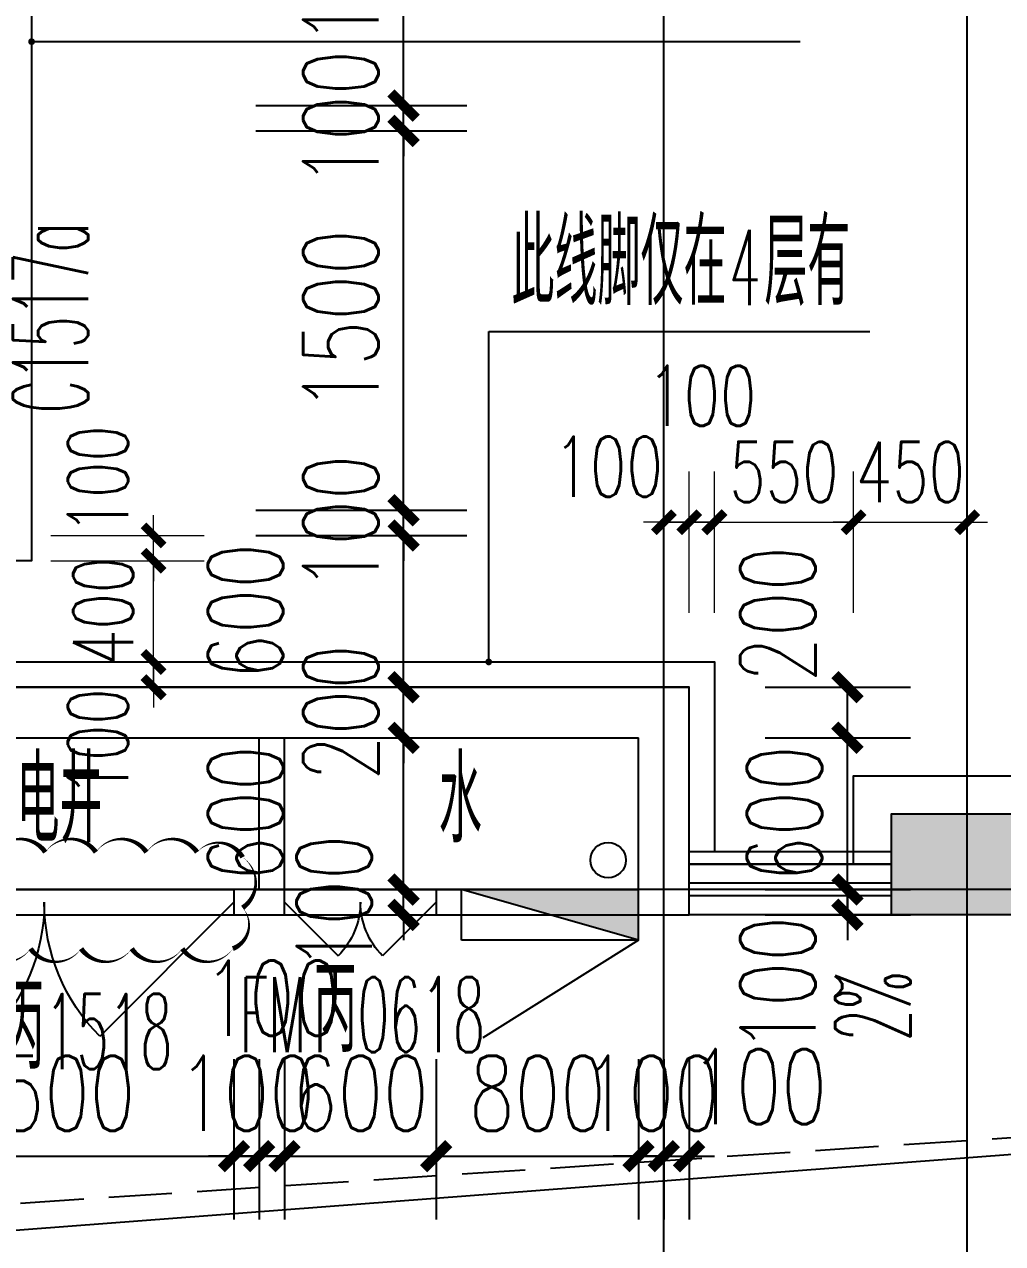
# Model space of a CAD drawing. Extents: x -129588 to 17450, y 1144 to 109436.
# Drawn here: x -36442 to -32574, y 87998 to 92819 of the extents above; entities that cross this region are included whole.
import ezdxf

# ---------------------------------------------------------------- set-up
doc = ezdxf.new("R2010")
doc.units = 0
doc.header["$LTSCALE"] = 1000
doc.header["$MEASUREMENT"] = 0
doc.linetypes.add('DASH', pattern=[0.35, 0.25, -0.1])
for name, color, linetype in [('-消防立管', 1, 'Continuous'), ('A-外装饰线脚', 7, 'Continuous'), ('A-洞口', 105, 'Continuous'), ('A-疏散距离', 105, 'DASH'), ('A-第三道尺寸线', 105, 'Continuous'), ('A-线脚看线', 9, 'Continuous'), ('AE-FLOR', 151, 'Continuous'), ('DIM_LEAD', 3, 'Continuous'), ('DIM_SYMB', 3, 'Continuous'), ('DOOR_FIRE', 4, 'Continuous'), ('DOOR_FIRE_TEXT', 7, 'Continuous'), ('DOTE', 16, 'Continuous'), ('LABEL_PM', 7, 'Continuous'), ('PUB_HATCH', 8, 'Continuous'), ('PUB_TEXT', 7, 'Continuous'), ('WALL', 2, 'Continuous'), ('WINDOW', 4, 'Continuous'), ('WINDOW_TEXT', 7, 'Continuous'), ('ys', 154, 'Continuous'), ('剪力墙', 6, 'Continuous'), ('栏杆', 142, 'Continuous')]:
    doc.layers.add(name, color=color, linetype=linetype)
for name, color, linetype, plot in [('A-area(算全面积)', 21, 'Continuous', False), ('A-area(算半面积)', 23, 'Continuous', False), ('Q20160530修改', 20, 'Continuous', False)]:
    doc.layers.add(name, color=color, linetype=linetype, plot=plot)
doc.layers.add('A-第四道尺寸线(线脚尺寸)', color=105, linetype='Continuous', lineweight=5)
doc.styles.add('_TCH_DIM', font='SIMPLEX.shx', dxfattribs={"width": 0.7, "bigfont": 'GBCBIG.shx'})
doc.styles.add('_TCH_DIM_T3', font='SIMPLEX.shx', dxfattribs={"width": 0.705882, "bigfont": 'GBCBIG.shx'})
doc.styles.add('_TCH_WINDOW', font='SIMPLEX.shx', dxfattribs={"width": 0.7, "height": 3.5, "bigfont": 'GBCBIG.shx'})
doc.styles.get("Standard").update_dxf_attribs({"font": 'gbenor.shx', "width": 0.7, "bigfont": 'gbcbig.shx'})
doc.dimstyles.new('_TCH_ARCH&&100', dxfattribs={"dimtxt": 297.5, "dimasz": 100, "dimexe": 250, "dimexo": 300, "dimgap": 100, "dimtad": 1, "dimdec": 0, "dimzin": 0, "dimdsep": 46, "dimtxsty": '_TCH_DIM_T3', "dimblk": 'ARCHTICK', "dimcen": 0.09, "dimclrt": 7, "dimazin": 2, "dimtfac": 1, "dimtdec": 0, "dimtix": 1, "dimtmove": 2, "dimatfit": 3, "dimfxl": 0, "dimtolj": 1, "dimtzin": 0, "dimarcsym": 0})
doc.dimstyles.new('_TCH_ARCH&&80', dxfattribs={"dimtxt": 238, "dimasz": 80, "dimexe": 200, "dimexo": 240, "dimgap": 80, "dimtad": 1, "dimdec": 0, "dimzin": 0, "dimdsep": 46, "dimtxsty": '_TCH_DIM_T3', "dimblk": 'ARCHTICK', "dimcen": 0.09, "dimclrt": 7, "dimazin": 2, "dimtfac": 1, "dimtdec": 0, "dimtix": 1, "dimtmove": 2, "dimatfit": 3, "dimfxl": 0, "dimtolj": 1, "dimtzin": 0, "dimarcsym": 0})

# ---------------------------------------------------------------- blocks, each defined once
blk = doc.blocks.new('zhouxianssceng0329')
at = {"layer": 'DOTE'}
for p, q in [((-33913.7, 132089.9), (-33913.7, 156469.4)), ((-32713.7, 146898.2), (-32713.7, 156469.4)), ((5501.3, 148798.2), (-44988.6, 148798.2))]:
    blk.add_line(p, q, dxfattribs=at)
blk = doc.blocks.new('jgjlq030328')
at = {"layer": 'PUB_HATCH'}
blk.add_hatch(color=256, dxfattribs=at).paths.add_polyline_path([(-279335, 22611.9), (-278735, 22611.9), (-278735, 22211.9), (-279335, 22211.9)])
at = {"layer": '剪力墙'}
blk.add_lwpolyline([(-279335, 22611.9), (-278735, 22611.9), (-278735, 22211.9), (-279335, 22211.9)], close=True, dxfattribs=at)
blk.add_lwpolyline([(-279135, 22211.9), (-279135, 22211.9)], dxfattribs=at)
blk = doc.blocks.new('$TCHSYS$WIN2D')
for p, q in [((-0.5, 0.5), (0.5, 0.5)), ((-0.5, 0.5), (-0.5, -0.5)), ((0.5, 0.5), (0.5, -0.5)), ((0.5, 0.1667), (-0.5, 0.1667)), ((0.5, -0.1667), (-0.5, -0.1667)), ((-0.5, -0.5), (0.5, -0.5))]:
    blk.add_line(p, q)
blk = doc.blocks.new('a1HUXING0323')
at = {"layer": 'WINDOW'}
ref = blk.add_blockref('$TCHSYS$WIN2D', (23609.3, 177084.8), dxfattribs=dict(at, xscale=1500, yscale=200, zscale=1500, rotation=90))
ref.add_attrib('A', 'C1517a', (24133, 176717.3), dxfattribs={"layer": 'WINDOW_TEXT', "height": 297.5, "rotation": 90, "style": '_TCH_WINDOW', "width": 0.494118})
blk = doc.blocks.new('ssxianjiao0329')
at = {"layer": 'A-线脚看线'}
blk.add_lwpolyline([(-33813.7, 148948.2), (-33013.7, 148948.2)], dxfattribs=at)
blk = doc.blocks.new('$DorLib2D$00000116')
at = {"color": 0}
for p, q in [((-0.5, 0), (-0.1464, 0.3536)), ((0.5, 0), (0.1464, 0.3536))]:
    blk.add_line(p, q, dxfattribs=at)
for centre, start, end in [((-0.5, 0), 0, 45), ((0.5, 0), 135, 180)]:
    blk.add_arc(centre, 0.5, start, end, dxfattribs=at)
blk = doc.blocks.new('youceshujing0329')
at = {"layer": 'A-洞口'}
for points in [[(-37213.7, 22682.6), (-36913.7, 22682.6), (-36913.7, 22182.6), (-37213.7, 22182.6)], [(-36813.7, 22682.6), (-36813.7, 22432.6), (-36563.7, 22432.6), (-36563.7, 22682.6)]]:
    blk.add_lwpolyline(points, close=True, dxfattribs=at)
for points in [[(-36913.7, 22682.6), (-37158.2, 22620.6), (-37213.7, 22182.6)], [(-36563.7, 22682.6), (-36761, 22628.3), (-36813.7, 22432.6)]]:
    blk.add_lwpolyline(points, dxfattribs=at)
at = {"layer": 'DOOR_FIRE'}
for p, q in [((-37113.7, 22082.6), (-35613.7, 22082.6)), ((-35413.7, 22082.6), (-34813.7, 22082.6)), ((-37113.7, 21982.6), (-35613.7, 21982.6)), ((-35413.7, 21982.6), (-34813.7, 21982.6))]:
    blk.add_line(p, q, dxfattribs=at)
at = {"layer": 'WALL'}
for p, q in [((-37413.7, 22882.6), (-35413.7, 22882.6)), ((-37413.7, 21982.6), (-37413.7, 22882.6)), ((-35413.7, 22882.6), (-33813.7, 22882.6)), ((-33813.7, 21982.6), (-33813.7, 22882.6)), ((-37213.7, 22682.6), (-35513.7, 22682.6)), ((-37213.7, 22082.6), (-37213.7, 22682.6)), ((-35513.7, 22082.6), (-35513.7, 22682.6)), ((-35413.7, 22082.6), (-35413.7, 22682.6)), ((-35413.7, 22682.6), (-34013.7, 22682.6)), ((-34013.7, 22082.6), (-34013.7, 22682.6)), ((-37113.7, 22082.6), (-37213.7, 22082.6)), ((-37113.7, 21982.6), (-37113.7, 22082.6)), ((-35513.7, 22082.6), (-35613.7, 22082.6)), ((-35613.7, 22082.6), (-35613.7, 21982.6)), ((-35413.7, 21982.6), (-35413.7, 22082.6)), ((-34013.7, 22082.6), (-34813.7, 22082.6)), ((-34813.7, 22082.6), (-34813.7, 21982.6)), ((-37413.7, 21982.6), (-37113.7, 21982.6)), ((-35613.7, 21982.6), (-35413.7, 21982.6)), ((-34813.7, 21982.6), (-33813.7, 21982.6))]:
    blk.add_line(p, q, dxfattribs=at)
at = {"layer": 'DOOR_FIRE', "zscale": 100}
for p, xscale, yscale in [((-36363.7, 22032.6), 1500, -1500), ((-35113.7, 22032.6), 600, -600)]:
    blk.add_blockref('$DorLib2D$00000116', p, dxfattribs=dict(at, xscale=xscale, yscale=yscale))
at = {"layer": 'DOOR_FIRE_TEXT', "style": '_TCH_WINDOW'}
for s, height, width, p in [('丙', 337.6, 0.7, (-35297.7, 21439)), ('丙', 337.6, 0.7, (-36533.7, 21372.6)), ('FM', 297.5, 0.494118, (-35591.7, 21439)), ('0618', 297.5, 0.494118, (-35125.7, 21439)), ('FM', 297.5, 0.494118, (-36827.7, 21372.6)), ('1518', 297.5, 0.494118, (-36361.7, 21372.6))]:
    blk.add_text(s, height=height, dxfattribs=dict(at, width=width)).set_placement(p)
at = {"layer": 'PUB_TEXT', "width": 0.7}
for s, height, p in [('强电井', 337.59, (-36644, 22269.3)), ('水', 337.6, (-34803.6, 22269.3))]:
    blk.add_text(s, height=height, dxfattribs=at).set_placement(p)
blk = doc.blocks.new('3-122')
at = {"layer": 'AE-FLOR'}
for points in [[(-154772, 89498.2), (-155572, 89498.2)], [(-154772, 89298.2), (-155572, 89298.2)]]:
    blk.add_lwpolyline(points, dxfattribs=at)
at = {"layer": '栏杆'}
for points in [[(-154772, 89423.2), (-155572, 89423.2)], [(-154772, 89373.2), (-155572, 89373.2)]]:
    blk.add_lwpolyline(points, dxfattribs=at)
blk = doc.blocks.new('_ArchTick')
at = {"color": 0, "linetype": 'ByBlock', "const_width": 0.4}
blk.add_lwpolyline([(-0.5, -0.5), (0.5, 0.5)], dxfattribs=at)
blk = doc.blocks.new('*D1585')
at = {"layer": 'A-第四道尺寸线(线脚尺寸)', "color": 0, "lineweight": -2, "transparency": 16777216}
for p, q in [((-33913.7, 90492), (-33913.7, 91050.6)), ((-33813.7, 90492), (-33813.7, 91050.6)), ((-33913.7, 90850.6), (-33993.7, 90850.6)), ((-33913.7, 90850.6), (-33813.7, 90850.6)), ((-33813.7, 90850.6), (-33733.7, 90850.6))]:
    blk.add_line(p, q, dxfattribs=at)
at = {"layer": 'Defpoints', "color": 0, "transparency": 16777216}
for p in [(-33813.7, 90850.6), (-33913.7, 90252), (-33813.7, 90252)]:
    blk.add_point(p, dxfattribs=at)
at = {"layer": 'A-第四道尺寸线(线脚尺寸)', "color": 0, "lineweight": -2, "transparency": 16777216, "xscale": 80, "yscale": 80, "zscale": 80}
blk.add_blockref('_ArchTick', (-33913.7, 90850.6), dxfattribs=at)
at = {"layer": 'A-第四道尺寸线(线脚尺寸)', "color": 0, "lineweight": -2, "transparency": 16777216, "xscale": 80, "yscale": 80, "zscale": 80, "rotation": 180}
blk.add_blockref('_ArchTick', (-33813.7, 90850.6), dxfattribs=at)
at = {"layer": 'A-第四道尺寸线(线脚尺寸)', "color": 7, "transparency": 16777216, "insert": (-34133.7, 91070.6), "char_height": 238, "attachment_point": 5, "style": '_TCH_DIM_T3'}
blk.add_mtext('\\A1;100', dxfattribs=at)
blk = doc.blocks.new('*D1586')
at = {"layer": 'A-第四道尺寸线(线脚尺寸)', "color": 0, "lineweight": -2, "transparency": 16777216}
for p, q in [((-33813.7, 90492), (-33813.7, 91050.6)), ((-33713.7, 90492), (-33713.7, 91050.6)), ((-33813.7, 90850.6), (-33893.7, 90850.6)), ((-33813.7, 90850.6), (-33713.7, 90850.6)), ((-33713.7, 90850.6), (-33633.7, 90850.6))]:
    blk.add_line(p, q, dxfattribs=at)
at = {"layer": 'Defpoints', "color": 0, "transparency": 16777216}
for p in [(-33713.7, 90850.6), (-33813.7, 90252), (-33713.7, 90252)]:
    blk.add_point(p, dxfattribs=at)
at = {"layer": 'A-第四道尺寸线(线脚尺寸)', "color": 0, "lineweight": -2, "transparency": 16777216, "xscale": 80, "yscale": 80, "zscale": 80}
blk.add_blockref('_ArchTick', (-33813.7, 90850.6), dxfattribs=at)
at = {"layer": 'A-第四道尺寸线(线脚尺寸)', "color": 0, "lineweight": -2, "transparency": 16777216, "xscale": 80, "yscale": 80, "zscale": 80, "rotation": 180}
blk.add_blockref('_ArchTick', (-33713.7, 90850.6), dxfattribs=at)
at = {"layer": 'A-第四道尺寸线(线脚尺寸)', "color": 7, "transparency": 16777216, "insert": (-33763.7, 91350.6), "char_height": 238, "attachment_point": 5, "style": '_TCH_DIM_T3'}
blk.add_mtext('\\A1;100', dxfattribs=at)
blk = doc.blocks.new('*D1587')
at = {"layer": 'A-第四道尺寸线(线脚尺寸)', "color": 0, "lineweight": -2, "transparency": 16777216}
for p, q in [((-33713.7, 90492), (-33713.7, 91050.6)), ((-33163.7, 90492), (-33163.7, 91050.6)), ((-33713.7, 90850.6), (-33793.7, 90850.6)), ((-33713.7, 90850.6), (-33163.7, 90850.6)), ((-33163.7, 90850.6), (-33083.7, 90850.6))]:
    blk.add_line(p, q, dxfattribs=at)
at = {"layer": 'Defpoints', "color": 0, "transparency": 16777216}
for p in [(-33163.7, 90850.6), (-33713.7, 90252), (-33163.7, 90252)]:
    blk.add_point(p, dxfattribs=at)
at = {"layer": 'A-第四道尺寸线(线脚尺寸)', "color": 0, "lineweight": -2, "transparency": 16777216, "xscale": 80, "yscale": 80, "zscale": 80}
blk.add_blockref('_ArchTick', (-33713.7, 90850.6), dxfattribs=at)
at = {"layer": 'A-第四道尺寸线(线脚尺寸)', "color": 0, "lineweight": -2, "transparency": 16777216, "xscale": 80, "yscale": 80, "zscale": 80, "rotation": 180}
blk.add_blockref('_ArchTick', (-33163.7, 90850.6), dxfattribs=at)
at = {"layer": 'A-第四道尺寸线(线脚尺寸)', "color": 7, "transparency": 16777216, "insert": (-33438.7, 91049.6), "char_height": 238, "attachment_point": 5, "style": '_TCH_DIM_T3'}
blk.add_mtext('\\A1;550', dxfattribs=at)
blk = doc.blocks.new('*D1588')
at = {"layer": 'A-第四道尺寸线(线脚尺寸)', "color": 0, "lineweight": -2, "transparency": 16777216}
for p, q in [((-33163.7, 90492), (-33163.7, 91050.6)), ((-32713.7, 90492), (-32713.7, 91050.6)), ((-33163.7, 90850.6), (-33243.7, 90850.6)), ((-33163.7, 90850.6), (-32713.7, 90850.6)), ((-32713.7, 90850.6), (-32633.7, 90850.6))]:
    blk.add_line(p, q, dxfattribs=at)
at = {"layer": 'Defpoints', "color": 0, "transparency": 16777216}
for p in [(-32713.7, 90850.6), (-33163.7, 90252), (-32713.7, 90252)]:
    blk.add_point(p, dxfattribs=at)
at = {"layer": 'A-第四道尺寸线(线脚尺寸)', "color": 0, "lineweight": -2, "transparency": 16777216, "xscale": 80, "yscale": 80, "zscale": 80}
blk.add_blockref('_ArchTick', (-33163.7, 90850.6), dxfattribs=at)
at = {"layer": 'A-第四道尺寸线(线脚尺寸)', "color": 0, "lineweight": -2, "transparency": 16777216, "xscale": 80, "yscale": 80, "zscale": 80, "rotation": 180}
blk.add_blockref('_ArchTick', (-32713.7, 90850.6), dxfattribs=at)
at = {"layer": 'A-第四道尺寸线(线脚尺寸)', "color": 7, "transparency": 16777216, "insert": (-32938.7, 91049.6), "char_height": 238, "attachment_point": 5, "style": '_TCH_DIM_T3'}
blk.add_mtext('\\A1;450', dxfattribs=at)
blk = doc.blocks.new('*D1592')
at = {"layer": 'A-第四道尺寸线(线脚尺寸)', "color": 0, "lineweight": -2, "transparency": 16777216}
for p, q in [((-35931.6, 90798.2), (-35931.6, 90878.2)), ((-36337.2, 90798.2), (-35731.6, 90798.2)), ((-35931.6, 90698.2), (-35931.6, 90798.2)), ((-36337.2, 90698.2), (-35731.6, 90698.2)), ((-35931.6, 90698.2), (-35931.6, 90618.2))]:
    blk.add_line(p, q, dxfattribs=at)
at = {"layer": 'Defpoints', "color": 0, "transparency": 16777216}
for p in [(-36577.2, 90798.2), (-35931.6, 90798.2), (-36577.2, 90698.2)]:
    blk.add_point(p, dxfattribs=at)
at = {"layer": 'A-第四道尺寸线(线脚尺寸)', "color": 0, "lineweight": -2, "transparency": 16777216, "xscale": 80, "yscale": 80, "zscale": 80}
for p, rotation in [((-35931.6, 90798.2), 270), ((-35931.6, 90698.2), 90)]:
    blk.add_blockref('_ArchTick', p, dxfattribs=dict(at, rotation=rotation))
at = {"layer": 'A-第四道尺寸线(线脚尺寸)', "color": 7, "transparency": 16777216, "insert": (-36151.6, 91018.2), "char_height": 238, "attachment_point": 5, "rotation": 90, "style": '_TCH_DIM_T3'}
blk.add_mtext('\\A1;100', dxfattribs=at)
blk = doc.blocks.new('*D1593')
at = {"layer": 'A-第四道尺寸线(线脚尺寸)', "color": 0, "lineweight": -2, "transparency": 16777216}
for p, q in [((-35931.6, 90698.2), (-35931.6, 90778.2)), ((-36337.2, 90698.2), (-35731.6, 90698.2)), ((-35931.6, 90298.2), (-35931.6, 90698.2)), ((-36337.2, 90298.2), (-35731.6, 90298.2)), ((-35931.6, 90298.2), (-35931.6, 90218.2))]:
    blk.add_line(p, q, dxfattribs=at)
at = {"layer": 'Defpoints', "color": 0, "transparency": 16777216}
for p in [(-36577.2, 90698.2), (-35931.6, 90698.2), (-36577.2, 90298.2)]:
    blk.add_point(p, dxfattribs=at)
at = {"layer": 'A-第四道尺寸线(线脚尺寸)', "color": 0, "lineweight": -2, "transparency": 16777216, "xscale": 80, "yscale": 80, "zscale": 80}
for p, rotation in [((-35931.6, 90698.2), 270), ((-35931.6, 90298.2), 90)]:
    blk.add_blockref('_ArchTick', p, dxfattribs=dict(at, rotation=rotation))
at = {"layer": 'A-第四道尺寸线(线脚尺寸)', "color": 7, "transparency": 16777216, "insert": (-36130.6, 90498.2), "char_height": 238, "attachment_point": 5, "rotation": 90, "style": '_TCH_DIM_T3'}
blk.add_mtext('\\A1;400', dxfattribs=at)
blk = doc.blocks.new('*D1594')
at = {"layer": 'A-第四道尺寸线(线脚尺寸)', "color": 0, "lineweight": -2, "transparency": 16777216}
for p, q in [((-35931.6, 90298.2), (-35931.6, 90378.2)), ((-36337.2, 90298.2), (-35731.6, 90298.2)), ((-35931.6, 90198.2), (-35931.6, 90298.2)), ((-36337.2, 90198.2), (-35731.6, 90198.2)), ((-35931.6, 90198.2), (-35931.6, 90118.2))]:
    blk.add_line(p, q, dxfattribs=at)
at = {"layer": 'Defpoints', "color": 0, "transparency": 16777216}
for p in [(-36577.2, 90298.2), (-35931.6, 90298.2), (-36577.2, 90198.2)]:
    blk.add_point(p, dxfattribs=at)
at = {"layer": 'A-第四道尺寸线(线脚尺寸)', "color": 0, "lineweight": -2, "transparency": 16777216, "xscale": 80, "yscale": 80, "zscale": 80}
for p, rotation in [((-35931.6, 90298.2), 270), ((-35931.6, 90198.2), 90)]:
    blk.add_blockref('_ArchTick', p, dxfattribs=dict(at, rotation=rotation))
at = {"layer": 'A-第四道尺寸线(线脚尺寸)', "color": 7, "transparency": 16777216, "insert": (-36151.6, 89978.2), "char_height": 238, "attachment_point": 5, "rotation": 90, "style": '_TCH_DIM_T3'}
blk.add_mtext('\\A1;100', dxfattribs=at)
blk = doc.blocks.new('XHS1')
at = {"layer": '-消防立管'}
blk.add_hatch(color=253, dxfattribs=at).paths.add_polyline_path([(918395.2, -437306.6), (918595.2, -438006.6), (918595.2, -437306.6)])
for p, q in [((918395.2, -437306.6), (918595.2, -438006.6)), ((918395.2, -437306.6), (918395.2, -438006.6)), ((918395.2, -437306.6), (918595.2, -437306.6)), ((918595.2, -438006.6), (918595.2, -437306.6)), ((918395.2, -438006.6), (918595.2, -438006.6))]:
    blk.add_line(p, q, dxfattribs=at)
at = {"ltscale": 0.5}
blk.add_line((918395.2, -437306.6), (918008.9, -437922.4), dxfattribs=at)
blk = doc.blocks.new('2cengxiaohoushuan0429')
at = {"layer": '-消防立管'}
blk.add_circle((72107.4, 134982.5), 70, dxfattribs=at)
at = {"layer": '-消防立管', "xscale": -1, "rotation": 270}
blk.add_blockref('XHS1', (509534.5, -783728.9), dxfattribs=at)
blk = doc.blocks.new('*D464')
at = {"layer": 'A-第三道尺寸线', "color": 0, "lineweight": -2, "transparency": 16777216}
for p, q in [((-35526.6, 93698.2), (-34692.6, 93698.2)), ((-34942.6, 92498.2), (-34942.6, 93698.2)), ((-35526.6, 92498.2), (-34692.6, 92498.2))]:
    blk.add_line(p, q, dxfattribs=at)
at = {"layer": 'Defpoints', "color": 0, "transparency": 16777216}
for p in [(-35826.6, 93698.2), (-34942.6, 93698.2), (-35826.6, 92498.2)]:
    blk.add_point(p, dxfattribs=at)
at = {"layer": 'A-第三道尺寸线', "color": 0, "lineweight": -2, "transparency": 16777216, "xscale": 100, "yscale": 100, "zscale": 100}
for p, rotation in [((-34942.6, 93698.2), 90), ((-34942.6, 92498.2), 270)]:
    blk.add_blockref('_ArchTick', p, dxfattribs=dict(at, rotation=rotation))
at = {"layer": 'A-第三道尺寸线', "color": 7, "transparency": 16777216, "insert": (-35191.3, 93098.2), "char_height": 297.5, "attachment_point": 5, "rotation": 90, "style": '_TCH_DIM_T3'}
blk.add_mtext('\\A1;1200', dxfattribs=at)
blk = doc.blocks.new('*D465')
at = {"layer": 'A-第三道尺寸线', "color": 0, "lineweight": -2, "transparency": 16777216}
for p, q in [((-34942.6, 92498.2), (-34942.6, 92598.2)), ((-35526.6, 92498.2), (-34692.6, 92498.2)), ((-34942.6, 92398.2), (-34942.6, 92498.2)), ((-35526.6, 92398.2), (-34692.6, 92398.2)), ((-34942.6, 92398.2), (-34942.6, 92298.2))]:
    blk.add_line(p, q, dxfattribs=at)
at = {"layer": 'Defpoints', "color": 0, "transparency": 16777216}
for p in [(-35826.6, 92498.2), (-34942.6, 92498.2), (-35826.6, 92398.2)]:
    blk.add_point(p, dxfattribs=at)
at = {"layer": 'A-第三道尺寸线', "color": 0, "lineweight": -2, "transparency": 16777216, "xscale": 100, "yscale": 100, "zscale": 100}
for p, rotation in [((-34942.6, 92498.2), 270), ((-34942.6, 92398.2), 90)]:
    blk.add_blockref('_ArchTick', p, dxfattribs=dict(at, rotation=rotation))
at = {"layer": 'A-第三道尺寸线', "color": 7, "transparency": 16777216, "insert": (-35191.3, 92448.2), "char_height": 297.5, "attachment_point": 5, "rotation": 90, "style": '_TCH_DIM_T3'}
blk.add_mtext('\\A1;100', dxfattribs=at)
blk = doc.blocks.new('*D466')
at = {"layer": 'A-第三道尺寸线', "color": 0, "lineweight": -2, "transparency": 16777216}
for p, q in [((-35526.6, 92398.2), (-34692.6, 92398.2)), ((-34942.6, 90898.2), (-34942.6, 92398.2)), ((-35526.6, 90898.2), (-34692.6, 90898.2))]:
    blk.add_line(p, q, dxfattribs=at)
at = {"layer": 'Defpoints', "color": 0, "transparency": 16777216}
for p in [(-35826.6, 92398.2), (-34942.6, 92398.2), (-35826.6, 90898.2)]:
    blk.add_point(p, dxfattribs=at)
at = {"layer": 'A-第三道尺寸线', "color": 0, "lineweight": -2, "transparency": 16777216, "xscale": 100, "yscale": 100, "zscale": 100}
for p, rotation in [((-34942.6, 92398.2), 90), ((-34942.6, 90898.2), 270)]:
    blk.add_blockref('_ArchTick', p, dxfattribs=dict(at, rotation=rotation))
at = {"layer": 'A-第三道尺寸线', "color": 7, "transparency": 16777216, "insert": (-35191.3, 91648.2), "char_height": 297.5, "attachment_point": 5, "rotation": 90, "style": '_TCH_DIM_T3'}
blk.add_mtext('\\A1;1500', dxfattribs=at)
blk = doc.blocks.new('*D467')
at = {"layer": 'A-第三道尺寸线', "color": 0, "lineweight": -2, "transparency": 16777216}
for p, q in [((-34942.6, 90898.2), (-34942.6, 90998.2)), ((-35526.6, 90898.2), (-34692.6, 90898.2)), ((-34942.6, 90798.2), (-34942.6, 90898.2)), ((-35526.6, 90798.2), (-34692.6, 90798.2)), ((-34942.6, 90798.2), (-34942.6, 90698.2))]:
    blk.add_line(p, q, dxfattribs=at)
at = {"layer": 'Defpoints', "color": 0, "transparency": 16777216}
for p in [(-35826.6, 90898.2), (-34942.6, 90898.2), (-35826.6, 90798.2)]:
    blk.add_point(p, dxfattribs=at)
at = {"layer": 'A-第三道尺寸线', "color": 0, "lineweight": -2, "transparency": 16777216, "xscale": 100, "yscale": 100, "zscale": 100}
for p, rotation in [((-34942.6, 90898.2), 270), ((-34942.6, 90798.2), 90)]:
    blk.add_blockref('_ArchTick', p, dxfattribs=dict(at, rotation=rotation))
at = {"layer": 'A-第三道尺寸线', "color": 7, "transparency": 16777216, "insert": (-35191.3, 90848.2), "char_height": 297.5, "attachment_point": 5, "rotation": 90, "style": '_TCH_DIM_T3'}
blk.add_mtext('\\A1;100', dxfattribs=at)
blk = doc.blocks.new('*D468')
at = {"layer": 'A-第三道尺寸线', "color": 0, "lineweight": -2, "transparency": 16777216}
for p, q in [((-35526.6, 90798.2), (-34692.6, 90798.2)), ((-34942.6, 90198.2), (-34942.6, 90798.2)), ((-35526.6, 90198.2), (-34692.6, 90198.2))]:
    blk.add_line(p, q, dxfattribs=at)
at = {"layer": 'Defpoints', "color": 0, "transparency": 16777216}
for p in [(-35826.6, 90798.2), (-34942.6, 90798.2), (-35826.6, 90198.2)]:
    blk.add_point(p, dxfattribs=at)
at = {"layer": 'A-第三道尺寸线', "color": 0, "lineweight": -2, "transparency": 16777216, "xscale": 100, "yscale": 100, "zscale": 100}
for p, rotation in [((-34942.6, 90798.2), 90), ((-34942.6, 90198.2), 270)]:
    blk.add_blockref('_ArchTick', p, dxfattribs=dict(at, rotation=rotation))
at = {"layer": 'A-第三道尺寸线', "color": 7, "transparency": 16777216, "insert": (-35567.6, 90498.2), "char_height": 297.5, "attachment_point": 5, "rotation": 90, "style": '_TCH_DIM_T3'}
blk.add_mtext('\\A1;600', dxfattribs=at)
blk = doc.blocks.new('*D469')
at = {"layer": 'A-第三道尺寸线', "color": 0, "lineweight": -2, "transparency": 16777216}
for p, q in [((-34942.6, 90198.2), (-34942.6, 90298.2)), ((-35526.6, 90198.2), (-34692.6, 90198.2)), ((-34942.6, 89998.2), (-34942.6, 90198.2)), ((-35526.6, 89998.2), (-34692.6, 89998.2)), ((-34942.6, 89998.2), (-34942.6, 89898.2))]:
    blk.add_line(p, q, dxfattribs=at)
at = {"layer": 'Defpoints', "color": 0, "transparency": 16777216}
for p in [(-35826.6, 90198.2), (-34942.6, 90198.2), (-35826.6, 89998.2)]:
    blk.add_point(p, dxfattribs=at)
at = {"layer": 'A-第三道尺寸线', "color": 0, "lineweight": -2, "transparency": 16777216, "xscale": 100, "yscale": 100, "zscale": 100}
for p, rotation in [((-34942.6, 90198.2), 270), ((-34942.6, 89998.2), 90)]:
    blk.add_blockref('_ArchTick', p, dxfattribs=dict(at, rotation=rotation))
at = {"layer": 'A-第三道尺寸线', "color": 7, "transparency": 16777216, "insert": (-35191.3, 90098.2), "char_height": 297.5, "attachment_point": 5, "rotation": 90, "style": '_TCH_DIM_T3'}
blk.add_mtext('\\A1;200', dxfattribs=at)
blk = doc.blocks.new('*D470')
at = {"layer": 'A-第三道尺寸线', "color": 0, "lineweight": -2, "transparency": 16777216}
for p, q in [((-35526.6, 89998.2), (-34692.6, 89998.2)), ((-34942.6, 89398.2), (-34942.6, 89998.2)), ((-35526.6, 89398.2), (-34692.6, 89398.2))]:
    blk.add_line(p, q, dxfattribs=at)
at = {"layer": 'Defpoints', "color": 0, "transparency": 16777216}
for p in [(-35826.6, 89998.2), (-34942.6, 89998.2), (-35826.6, 89398.2)]:
    blk.add_point(p, dxfattribs=at)
at = {"layer": 'A-第三道尺寸线', "color": 0, "lineweight": -2, "transparency": 16777216, "xscale": 100, "yscale": 100, "zscale": 100}
for p, rotation in [((-34942.6, 89998.2), 90), ((-34942.6, 89398.2), 270)]:
    blk.add_blockref('_ArchTick', p, dxfattribs=dict(at, rotation=rotation))
at = {"layer": 'A-第三道尺寸线', "color": 7, "transparency": 16777216, "insert": (-35567.6, 89698.2), "char_height": 297.5, "attachment_point": 5, "rotation": 90, "style": '_TCH_DIM_T3'}
blk.add_mtext('\\A1;600', dxfattribs=at)
blk = doc.blocks.new('*D471')
at = {"layer": 'A-第三道尺寸线', "color": 0, "lineweight": -2, "transparency": 16777216}
for p, q in [((-34942.6, 89398.2), (-34942.6, 89498.2)), ((-35526.6, 89398.2), (-34692.6, 89398.2)), ((-34942.6, 89298.2), (-34942.6, 89398.2)), ((-35526.6, 89298.2), (-34692.6, 89298.2)), ((-34942.6, 89298.2), (-34942.6, 89198.2))]:
    blk.add_line(p, q, dxfattribs=at)
at = {"layer": 'Defpoints', "color": 0, "transparency": 16777216}
for p in [(-35826.6, 89398.2), (-34942.6, 89398.2), (-35826.6, 89298.2)]:
    blk.add_point(p, dxfattribs=at)
at = {"layer": 'A-第三道尺寸线', "color": 0, "lineweight": -2, "transparency": 16777216, "xscale": 100, "yscale": 100, "zscale": 100}
for p, rotation in [((-34942.6, 89398.2), 270), ((-34942.6, 89298.2), 90)]:
    blk.add_blockref('_ArchTick', p, dxfattribs=dict(at, rotation=rotation))
at = {"layer": 'A-第三道尺寸线', "color": 7, "transparency": 16777216, "insert": (-35217.6, 89345.5), "char_height": 297.5, "attachment_point": 5, "rotation": 90, "style": '_TCH_DIM_T3'}
blk.add_mtext('\\A1;100', dxfattribs=at)
blk = doc.blocks.new('*D508')
at = {"layer": 'A-第三道尺寸线', "color": 0, "lineweight": -2, "transparency": 16777216}
for p, q in [((-37113.7, 88728.2), (-37113.7, 88093.8)), ((-35613.7, 88728.2), (-35613.7, 88093.8)), ((-37113.7, 88343.8), (-35613.7, 88343.8))]:
    blk.add_line(p, q, dxfattribs=at)
at = {"layer": 'Defpoints', "color": 0, "transparency": 16777216}
for p in [(-37113.7, 89028.2), (-35613.7, 89028.2), (-35613.7, 88343.8)]:
    blk.add_point(p, dxfattribs=at)
at = {"layer": 'A-第三道尺寸线', "color": 0, "lineweight": -2, "transparency": 16777216, "xscale": 100, "yscale": 100, "zscale": 100, "rotation": 180}
blk.add_blockref('_ArchTick', (-37113.7, 88343.8), dxfattribs=at)
at = {"layer": 'A-第三道尺寸线', "color": 0, "lineweight": -2, "transparency": 16777216, "xscale": 100, "yscale": 100, "zscale": 100}
blk.add_blockref('_ArchTick', (-35613.7, 88343.8), dxfattribs=at)
at = {"layer": 'A-第三道尺寸线', "color": 7, "transparency": 16777216, "insert": (-36363.7, 88592.5), "char_height": 297.5, "attachment_point": 5, "style": '_TCH_DIM_T3'}
blk.add_mtext('\\A1;1500', dxfattribs=at)
blk = doc.blocks.new('*D509')
at = {"layer": 'A-第三道尺寸线', "color": 0, "lineweight": -2, "transparency": 16777216}
for p, q in [((-35613.7, 88728.2), (-35613.7, 88093.8)), ((-35513.7, 88728.2), (-35513.7, 88093.8)), ((-35613.7, 88343.8), (-35713.7, 88343.8)), ((-35613.7, 88343.8), (-35513.7, 88343.8)), ((-35513.7, 88343.8), (-35413.7, 88343.8))]:
    blk.add_line(p, q, dxfattribs=at)
at = {"layer": 'Defpoints', "color": 0, "transparency": 16777216}
for p in [(-35613.7, 89028.2), (-35513.7, 89028.2), (-35513.7, 88343.8)]:
    blk.add_point(p, dxfattribs=at)
at = {"layer": 'A-第三道尺寸线', "color": 0, "lineweight": -2, "transparency": 16777216, "xscale": 100, "yscale": 100, "zscale": 100}
blk.add_blockref('_ArchTick', (-35613.7, 88343.8), dxfattribs=at)
at = {"layer": 'A-第三道尺寸线', "color": 0, "lineweight": -2, "transparency": 16777216, "xscale": 100, "yscale": 100, "zscale": 100, "rotation": 180}
blk.add_blockref('_ArchTick', (-35513.7, 88343.8), dxfattribs=at)
at = {"layer": 'A-第三道尺寸线', "color": 7, "transparency": 16777216, "insert": (-35563.7, 88592.5), "char_height": 297.5, "attachment_point": 5, "style": '_TCH_DIM_T3'}
blk.add_mtext('\\A1;100', dxfattribs=at)
blk = doc.blocks.new('*D510')
at = {"layer": 'A-第三道尺寸线', "color": 0, "lineweight": -2, "transparency": 16777216}
for p, q in [((-35513.7, 88728.2), (-35513.7, 88093.8)), ((-35413.7, 88728.2), (-35413.7, 88093.8)), ((-35513.7, 88343.8), (-35613.7, 88343.8)), ((-35513.7, 88343.8), (-35413.7, 88343.8)), ((-35413.7, 88343.8), (-35313.7, 88343.8))]:
    blk.add_line(p, q, dxfattribs=at)
at = {"layer": 'Defpoints', "color": 0, "transparency": 16777216}
for p in [(-35513.7, 89028.2), (-35413.7, 89028.2), (-35413.7, 88343.8)]:
    blk.add_point(p, dxfattribs=at)
at = {"layer": 'A-第三道尺寸线', "color": 0, "lineweight": -2, "transparency": 16777216, "xscale": 100, "yscale": 100, "zscale": 100}
blk.add_blockref('_ArchTick', (-35513.7, 88343.8), dxfattribs=at)
at = {"layer": 'A-第三道尺寸线', "color": 0, "lineweight": -2, "transparency": 16777216, "xscale": 100, "yscale": 100, "zscale": 100, "rotation": 180}
blk.add_blockref('_ArchTick', (-35413.7, 88343.8), dxfattribs=at)
at = {"layer": 'A-第三道尺寸线', "color": 7, "transparency": 16777216, "insert": (-35463.7, 88968.8), "char_height": 297.5, "attachment_point": 5, "style": '_TCH_DIM_T3'}
blk.add_mtext('\\A1;100', dxfattribs=at)
blk = doc.blocks.new('*D511')
at = {"layer": 'A-第三道尺寸线', "color": 0, "lineweight": -2, "transparency": 16777216}
for p, q in [((-35413.7, 88728.2), (-35413.7, 88093.8)), ((-34813.7, 88728.2), (-34813.7, 88093.8)), ((-35413.7, 88343.8), (-35513.7, 88343.8)), ((-35413.7, 88343.8), (-34813.7, 88343.8)), ((-34813.7, 88343.8), (-34713.7, 88343.8))]:
    blk.add_line(p, q, dxfattribs=at)
at = {"layer": 'Defpoints', "color": 0, "transparency": 16777216}
for p in [(-35413.7, 89028.2), (-34813.7, 89028.2), (-34813.7, 88343.8)]:
    blk.add_point(p, dxfattribs=at)
at = {"layer": 'A-第三道尺寸线', "color": 0, "lineweight": -2, "transparency": 16777216, "xscale": 100, "yscale": 100, "zscale": 100}
blk.add_blockref('_ArchTick', (-35413.7, 88343.8), dxfattribs=at)
at = {"layer": 'A-第三道尺寸线', "color": 0, "lineweight": -2, "transparency": 16777216, "xscale": 100, "yscale": 100, "zscale": 100, "rotation": 180}
blk.add_blockref('_ArchTick', (-34813.7, 88343.8), dxfattribs=at)
at = {"layer": 'A-第三道尺寸线', "color": 7, "transparency": 16777216, "insert": (-35113.7, 88592.5), "char_height": 297.5, "attachment_point": 5, "style": '_TCH_DIM_T3'}
blk.add_mtext('\\A1;600', dxfattribs=at)
blk = doc.blocks.new('*D512')
at = {"layer": 'A-第三道尺寸线', "color": 0, "lineweight": -2, "transparency": 16777216}
for p, q in [((-34813.7, 88728.2), (-34813.7, 88093.8)), ((-34013.7, 88728.2), (-34013.7, 88093.8)), ((-34813.7, 88343.8), (-34013.7, 88343.8))]:
    blk.add_line(p, q, dxfattribs=at)
at = {"layer": 'Defpoints', "color": 0, "transparency": 16777216}
for p in [(-34813.7, 89028.2), (-34013.7, 89028.2), (-34013.7, 88343.8)]:
    blk.add_point(p, dxfattribs=at)
at = {"layer": 'A-第三道尺寸线', "color": 0, "lineweight": -2, "transparency": 16777216, "xscale": 100, "yscale": 100, "zscale": 100, "rotation": 180}
blk.add_blockref('_ArchTick', (-34813.7, 88343.8), dxfattribs=at)
at = {"layer": 'A-第三道尺寸线', "color": 0, "lineweight": -2, "transparency": 16777216, "xscale": 100, "yscale": 100, "zscale": 100}
blk.add_blockref('_ArchTick', (-34013.7, 88343.8), dxfattribs=at)
at = {"layer": 'A-第三道尺寸线', "color": 7, "transparency": 16777216, "insert": (-34413.7, 88592.5), "char_height": 297.5, "attachment_point": 5, "style": '_TCH_DIM_T3'}
blk.add_mtext('\\A1;800', dxfattribs=at)
blk = doc.blocks.new('*D513')
at = {"layer": 'A-第三道尺寸线', "color": 0, "lineweight": -2, "transparency": 16777216}
for p, q in [((-34013.7, 88728.2), (-34013.7, 88093.8)), ((-33913.7, 88728.2), (-33913.7, 88093.8)), ((-34013.7, 88343.8), (-34113.7, 88343.8)), ((-34013.7, 88343.8), (-33913.7, 88343.8)), ((-33913.7, 88343.8), (-33813.7, 88343.8))]:
    blk.add_line(p, q, dxfattribs=at)
at = {"layer": 'Defpoints', "color": 0, "transparency": 16777216}
for p in [(-34013.7, 89028.2), (-33913.7, 89028.2), (-33913.7, 88343.8)]:
    blk.add_point(p, dxfattribs=at)
at = {"layer": 'A-第三道尺寸线', "color": 0, "lineweight": -2, "transparency": 16777216, "xscale": 100, "yscale": 100, "zscale": 100}
blk.add_blockref('_ArchTick', (-34013.7, 88343.8), dxfattribs=at)
at = {"layer": 'A-第三道尺寸线', "color": 0, "lineweight": -2, "transparency": 16777216, "xscale": 100, "yscale": 100, "zscale": 100, "rotation": 180}
blk.add_blockref('_ArchTick', (-33913.7, 88343.8), dxfattribs=at)
at = {"layer": 'A-第三道尺寸线', "color": 7, "transparency": 16777216, "insert": (-33963.7, 88592.5), "char_height": 297.5, "attachment_point": 5, "style": '_TCH_DIM_T3'}
blk.add_mtext('\\A1;100', dxfattribs=at)
blk = doc.blocks.new('*D514')
at = {"layer": 'A-第三道尺寸线', "color": 0, "lineweight": -2, "transparency": 16777216}
for p, q in [((-33913.7, 88728.2), (-33913.7, 88093.8)), ((-33813.7, 88728.2), (-33813.7, 88093.8)), ((-33913.7, 88343.8), (-34013.7, 88343.8)), ((-33913.7, 88343.8), (-33813.7, 88343.8)), ((-33813.7, 88343.8), (-33713.7, 88343.8))]:
    blk.add_line(p, q, dxfattribs=at)
at = {"layer": 'Defpoints', "color": 0, "transparency": 16777216}
for p in [(-33913.7, 89028.2), (-33813.7, 89028.2), (-33813.7, 88343.8)]:
    blk.add_point(p, dxfattribs=at)
at = {"layer": 'A-第三道尺寸线', "color": 0, "lineweight": -2, "transparency": 16777216, "xscale": 100, "yscale": 100, "zscale": 100}
blk.add_blockref('_ArchTick', (-33913.7, 88343.8), dxfattribs=at)
at = {"layer": 'A-第三道尺寸线', "color": 0, "lineweight": -2, "transparency": 16777216, "xscale": 100, "yscale": 100, "zscale": 100, "rotation": 180}
blk.add_blockref('_ArchTick', (-33813.7, 88343.8), dxfattribs=at)
at = {"layer": 'A-第三道尺寸线', "color": 7, "transparency": 16777216, "insert": (-33538.7, 88618.8), "char_height": 297.5, "attachment_point": 5, "style": '_TCH_DIM_T3'}
blk.add_mtext('\\A1;100', dxfattribs=at)
blk = doc.blocks.new('*D515')
at = {"layer": 'A-第三道尺寸线', "color": 0, "lineweight": -2, "transparency": 16777216}
for p, q in [((-33187.8, 89398.2), (-33187.8, 89498.2)), ((-33513.7, 89398.2), (-32937.8, 89398.2)), ((-33187.8, 89298.2), (-33187.8, 89398.2)), ((-33513.7, 89298.2), (-32937.8, 89298.2)), ((-33187.8, 89298.2), (-33187.8, 89198.2))]:
    blk.add_line(p, q, dxfattribs=at)
at = {"layer": 'Defpoints', "color": 0, "transparency": 16777216}
for p in [(-33813.7, 89398.2), (-33187.8, 89398.2), (-33813.7, 89298.2)]:
    blk.add_point(p, dxfattribs=at)
at = {"layer": 'A-第三道尺寸线', "color": 0, "lineweight": -2, "transparency": 16777216, "xscale": 100, "yscale": 100, "zscale": 100}
for p, rotation in [((-33187.8, 89398.2), 270), ((-33187.8, 89298.2), 90)]:
    blk.add_blockref('_ArchTick', p, dxfattribs=dict(at, rotation=rotation))
at = {"layer": 'A-第三道尺寸线', "color": 7, "transparency": 16777216, "insert": (-33462.8, 89023.2), "char_height": 297.5, "attachment_point": 5, "rotation": 90, "style": '_TCH_DIM_T3'}
blk.add_mtext('\\A1;100', dxfattribs=at)
blk = doc.blocks.new('*D516')
at = {"layer": 'A-第三道尺寸线', "color": 0, "lineweight": -2, "transparency": 16777216}
for p, q in [((-33187.8, 89998.2), (-33187.8, 90098.2)), ((-33513.7, 89998.2), (-32937.8, 89998.2)), ((-33187.8, 89398.2), (-33187.8, 89998.2)), ((-33513.7, 89398.2), (-32937.8, 89398.2)), ((-33187.8, 89398.2), (-33187.8, 89298.2))]:
    blk.add_line(p, q, dxfattribs=at)
at = {"layer": 'Defpoints', "color": 0, "transparency": 16777216}
for p in [(-33813.7, 89998.2), (-33187.8, 89998.2), (-33813.7, 89398.2)]:
    blk.add_point(p, dxfattribs=at)
at = {"layer": 'A-第三道尺寸线', "color": 0, "lineweight": -2, "transparency": 16777216, "xscale": 100, "yscale": 100, "zscale": 100}
for p, rotation in [((-33187.8, 89998.2), 270), ((-33187.8, 89398.2), 90)]:
    blk.add_blockref('_ArchTick', p, dxfattribs=dict(at, rotation=rotation))
at = {"layer": 'A-第三道尺寸线', "color": 7, "transparency": 16777216, "insert": (-33436.6, 89698.2), "char_height": 297.5, "attachment_point": 5, "rotation": 90, "style": '_TCH_DIM_T3'}
blk.add_mtext('\\A1;600', dxfattribs=at)
blk = doc.blocks.new('*D517')
at = {"layer": 'A-第三道尺寸线', "color": 0, "lineweight": -2, "transparency": 16777216}
for p, q in [((-33513.7, 90198.2), (-32937.8, 90198.2)), ((-33187.8, 89998.2), (-33187.8, 90198.2)), ((-33513.7, 89998.2), (-32937.8, 89998.2))]:
    blk.add_line(p, q, dxfattribs=at)
at = {"layer": 'Defpoints', "color": 0, "transparency": 16777216}
for p in [(-33813.7, 90198.2), (-33187.8, 90198.2), (-33813.7, 89998.2)]:
    blk.add_point(p, dxfattribs=at)
at = {"layer": 'A-第三道尺寸线', "color": 0, "lineweight": -2, "transparency": 16777216, "xscale": 100, "yscale": 100, "zscale": 100}
for p, rotation in [((-33187.8, 90198.2), 90), ((-33187.8, 89998.2), 270)]:
    blk.add_blockref('_ArchTick', p, dxfattribs=dict(at, rotation=rotation))
at = {"layer": 'A-第三道尺寸线', "color": 7, "transparency": 16777216, "insert": (-33462.8, 90487.2), "char_height": 297.5, "attachment_point": 5, "rotation": 90, "style": '_TCH_DIM_T3'}
blk.add_mtext('\\A1;200', dxfattribs=at)
blk = doc.blocks.new('34cengxianjiao0427')
at = {"layer": 'A-第四道尺寸线(线脚尺寸)'}
for base, p1, p2, angle, picture, middle in [((-33713.7, 90850.6), (-33813.7, 90252), (-33713.7, 90252), 0, '*D1586', (-33763.7, 91350.6)), ((-35931.6, 90798.2), (-36577.2, 90698.2), (-36577.2, 90798.2), 90, '*D1592', (-36151.6, 91018.2)), ((-33813.7, 90850.6), (-33913.7, 90252), (-33813.7, 90252), 0, '*D1585', (-34133.7, 91070.6)), ((-35931.6, 90298.2), (-36577.2, 90198.2), (-36577.2, 90298.2), 90, '*D1594', (-36151.6, 89978.2))]:
    dim = blk.add_linear_dim(base=base, p1=p1, p2=p2, angle=angle, dimstyle='_TCH_ARCH&&80', dxfattribs=at)
    dim.commit()
    dim.dimension.update_dxf_attribs({"geometry": picture, "text_midpoint": middle, "dimtype": 161})
for p1, p2, distance, picture, middle in [((-33713.7, 90252), (-33163.7, 90252), 598.6, '*D1587', (-33438.7, 91049.6)), ((-33163.7, 90252), (-32713.7, 90252), 598.6, '*D1588', (-32938.7, 91049.6)), ((-36577.2, 90298.2), (-36577.2, 90698.2), -645.6, '*D1593', (-36130.6, 90498.2))]:
    dim = blk.add_aligned_dim(p1=p1, p2=p2, distance=distance, dimstyle='_TCH_ARCH&&80', dxfattribs=at)
    dim.commit()
    dim.dimension.update_dxf_attribs({"geometry": picture, "text_midpoint": middle})

msp = doc.modelspace()

# ---------------------------------------------------------------- linework, layer by layer
at = {"layer": 'A-外装饰线脚'}
msp.add_lwpolyline([(-33163.7, 89498.2), (-33163.7, 89848.2), (-21763.7, 89848.2), (-21763.7, 89498.2)], dxfattribs=at)
at = {"layer": 'DIM_LEAD'}
for p, q in [((-34606.4, 90298.2), (-34606.4, 91604.3)), ((-34606.4, 91604.3), (-33098.6, 91604.3))]:
    msp.add_line(p, q, dxfattribs=at)
at = {"layer": 'DIM_LEAD', "const_width": 13.3}
msp.add_lwpolyline([(-34606.4, 90291.6, 1), (-34606.4, 90304.9, 1)], format="xyb", close=True, dxfattribs=at)
at = {"layer": 'DIM_SYMB'}
msp.add_lwpolyline([(-32833.9, 89220.6, 0, 0, 0), (-32833.9, 88725.7, 80, 0, 0), (-32833.9, 88425.7, 0, 0, 0)], format="xyseb", dxfattribs=at)

# ---------------------------------------------------------------- block references
for name, p in [('zhouxianssceng0329', (0, -59400)), ('2cengxiaohoushuan0429', (-106241.6, -45468))]:
    msp.add_blockref(name, p)
at = {"layer": '剪力墙'}
msp.add_blockref('jgjlq030328', (246321.3, 67086.3), dxfattribs=at)

# ---------------------------------------------------------------- texts
at = {"layer": 'PUB_TEXT', "style": '_TCH_DIM'}
for s, height, width, p in [('此线脚仅在', 337.59, 0.7, (-34516.5, 91709.3)), ('层有', 337.59, 0.7, (-33516.4, 91709.3)), ('4', 297.5, 0.494118, (-33656.4, 91709.3))]:
    msp.add_text(s, height=height, dxfattribs=dict(at, width=width)).set_placement(p)
at = {"layer": 'PUB_TEXT', "style": '_TCH_DIM', "width": 0.494118}
msp.add_text('2%', height=297.5, rotation=90, dxfattribs=at).set_placement((-32938.9, 88798.9))

# ---------------------------------------------------------------- dimensions: what is measured, and where the dimension line sits
at = {"layer": 'A-第三道尺寸线'}
for p1, p2, distance, picture, middle in [((-35826.6, 92498.2), (-35826.6, 93698.2), -884, '*D464', (-35191.3, 93098.2)), ((-35826.6, 92398.2), (-35826.6, 92498.2), -884, '*D465', (-35191.3, 92448.2)), ((-35826.6, 90898.2), (-35826.6, 92398.2), -884, '*D466', (-35191.3, 91648.2)), ((-35826.6, 90798.2), (-35826.6, 90898.2), -884, '*D467', (-35191.3, 90848.2)), ((-35826.6, 89998.2), (-35826.6, 90198.2), -884, '*D469', (-35191.3, 90098.2)), ((-33813.7, 89398.2), (-33813.7, 89998.2), -625.9, '*D516', (-33436.6, 89698.2)), ((-35613.7, 89028.2), (-35513.7, 89028.2), -684.5, '*D509', (-35563.7, 88592.5)), ((-35413.7, 89028.2), (-34813.7, 89028.2), -684.5, '*D511', (-35113.7, 88592.5)), ((-34813.7, 89028.2), (-34013.7, 89028.2), -684.5, '*D512', (-34413.7, 88592.5)), ((-34013.7, 89028.2), (-33913.7, 89028.2), -684.5, '*D513', (-33963.7, 88592.5))]:
    dim = msp.add_aligned_dim(p1=p1, p2=p2, distance=distance, dimstyle='_TCH_ARCH&&100', dxfattribs=at)
    dim.commit()
    dim.dimension.update_dxf_attribs({"geometry": picture, "text_midpoint": middle})
for base, p1, p2, angle, picture, middle in [((-34942.6, 90798.2), (-35826.6, 90198.2), (-35826.6, 90798.2), 90, '*D468', (-35567.6, 90498.2)), ((-33187.8, 90198.2), (-33813.7, 89998.2), (-33813.7, 90198.2), 90, '*D517', (-33462.8, 90487.2)), ((-34942.6, 89998.2), (-35826.6, 89398.2), (-35826.6, 89998.2), 90, '*D470', (-35567.6, 89698.2)), ((-34942.6, 89398.2), (-35826.6, 89298.2), (-35826.6, 89398.2), 90, '*D471', (-35217.6, 89345.5)), ((-33187.8, 89398.2), (-33813.7, 89298.2), (-33813.7, 89398.2), 90, '*D515', (-33462.8, 89023.2)), ((-35413.7, 88343.8), (-35513.7, 89028.2), (-35413.7, 89028.2), 0, '*D510', (-35463.7, 88968.8)), ((-33813.7, 88343.8), (-33913.7, 89028.2), (-33813.7, 89028.2), 0, '*D514', (-33538.7, 88618.8))]:
    dim = msp.add_linear_dim(base=base, p1=p1, p2=p2, angle=angle, dimstyle='_TCH_ARCH&&100', dxfattribs=at)
    dim.commit()
    dim.dimension.update_dxf_attribs({"geometry": picture, "text_midpoint": middle, "dimtype": 129})

# ---------------------------------------------------------------- next in the draw order: block references
msp.add_blockref('a1HUXING0323', (-60323, -85436.5))

# ---------------------------------------------------------------- next in the draw order: linework, layer by layer
at = {"layer": 'A-area(算全面积)'}
msp.add_lwpolyline([(-39013.7, 82698.2), (-39013.7, 89248.2), (-39013.7, 89298.2), (-33813.7, 89298.2), (-33813.7, 90198.2), (-37213.7, 90198.2), (-37213.7, 96098.2), (-40813.7, 96098.2), (-40813.7, 94298.2), (-44213.7, 94298.2), (-44213.7, 85798.2)], dxfattribs=at)
at = {"layer": 'A-area(算半面积)'}
msp.add_lwpolyline([(-22513.7, 87798.2), (-32413.7, 87798.2), (-32413.7, 87598.2), (-33013.7, 87598.2), (-33013.7, 87798.2), (-36813.7, 87798.2), (-36813.7, 87598.2), (-37213.7, 87598.2), (-37213.7, 84098.2), (-37413.7, 84098.2), (-37413.7, 82698.2), (-39013.7, 82698.2), (-39013.7, 89298.2), (-33813.7, 89298.2), (-33813.7, 89298.2), (-33813.7, 89498.2), (-33013.7, 89498.2), (-33013.7, 89698.2), (-32413.7, 89698.2), (-32413.7, 89498.2), (-22513.7, 89498.2)], dxfattribs=at)
at = {"layer": 'A-外装饰线脚'}
msp.add_lwpolyline([(-40813.7, 74298.2), (-43813.7, 74298.2), (-43813.7, 74998.2), (-44313.7, 74998.2), (-44313.7, 96298.2), (-39913.7, 96298.2), (-39913.7, 96198.2), (-37113.7, 96198.2), (-37113.7, 95498.2), (-36413.7, 95498.2), (-36413.7, 90698.2), (-37113.7, 90698.2), (-37113.7, 90298.2), (-33713.7, 90298.2), (-33713.7, 89548.2)], dxfattribs=at)
at = {"layer": 'A-疏散距离'}
msp.add_lwpolyline([(-38913.7, 82698.2), (-37505.1, 88089.5), (-19213.7, 89298.2)], dxfattribs=at)
at = {"layer": 'DIM_LEAD'}
for p, q in [((-36413.7, 92750.9), (-36247.9, 92750.9)), ((-36247.9, 92750.9), (-33374.9, 92750.9))]:
    msp.add_line(p, q, dxfattribs=at)
at = {"layer": 'DIM_LEAD', "const_width": 13.3}
msp.add_lwpolyline([(-36420.4, 92750.9, 1), (-36407, 92750.9, 1)], format="xyb", close=True, dxfattribs=at)
at = {"layer": 'Q20160530修改'}
msp.add_lwpolyline([(-37159.5, 89546, 0, 20, -0.520567), (-36959.5, 89546, 0, 20, -0.520567), (-36759.5, 89546, 0, 20, -0.520567), (-36559.5, 89546, 0, 20, -0.520567), (-36359.5, 89546, 0, 20, -0.520567), (-36159.5, 89546, 0, 20, -0.520567), (-35959.5, 89546, 0, 20, -0.520567), (-35759.5, 89546, 0, 20, -0.520567), (-35579.5, 89526, 0, 20, -0.520567), (-35579.5, 89326, 0, 20, -0.520567), (-35618, 89164.5, 0, 20, -0.520567), (-35818, 89164.5, 0, 20, -0.520567), (-36018, 89164.5, 0, 20, -0.520567), (-36218, 89164.5, 0, 20, -0.520567), (-36418, 89164.5, 0, 20, -0.520567), (-36618, 89164.5, 0, 20, -0.520567), (-36818, 89164.5, 0, 20, -0.520567), (-37018, 89164.5, 0, 20, -0.520567), (-37159.5, 89223, 0, 20, -0.520567), (-37159.5, 89423, 0, 20, -0.520567)], format="xyseb", close=True, dxfattribs=at)
at = {"layer": 'ys'}
msp.add_lwpolyline([(-22164, 87998.2), (-29663.7, 88569.2), (-36703.7, 88033.2)], dxfattribs=at)

# ---------------------------------------------------------------- next in the draw order: block references
for name, p in [('ssxianjiao0329', (0, -59400)), ('youceshujing0329', (0, 67315.6))]:
    msp.add_blockref(name, p)
at = {"layer": 'A-第四道尺寸线(线脚尺寸)'}
msp.add_blockref('34cengxianjiao0427', (0, 0), dxfattribs=at)
at = {"layer": 'LABEL_PM'}
msp.add_blockref('3-122', (121758.3, 0), dxfattribs=at)

# ---------------------------------------------------------------- next in the draw order: dimensions: what is measured, and where the dimension line sits
at = {"layer": 'A-第三道尺寸线'}
dim = msp.add_aligned_dim(p1=(-37113.7, 89028.2), p2=(-35613.7, 89028.2), distance=-684.5, dimstyle='_TCH_ARCH&&100', dxfattribs=at)
dim.commit()
dim.dimension.update_dxf_attribs({"geometry": '*D508', "text_midpoint": (-36363.7, 88592.5)})

doc.saveas('drawing.dxf')
